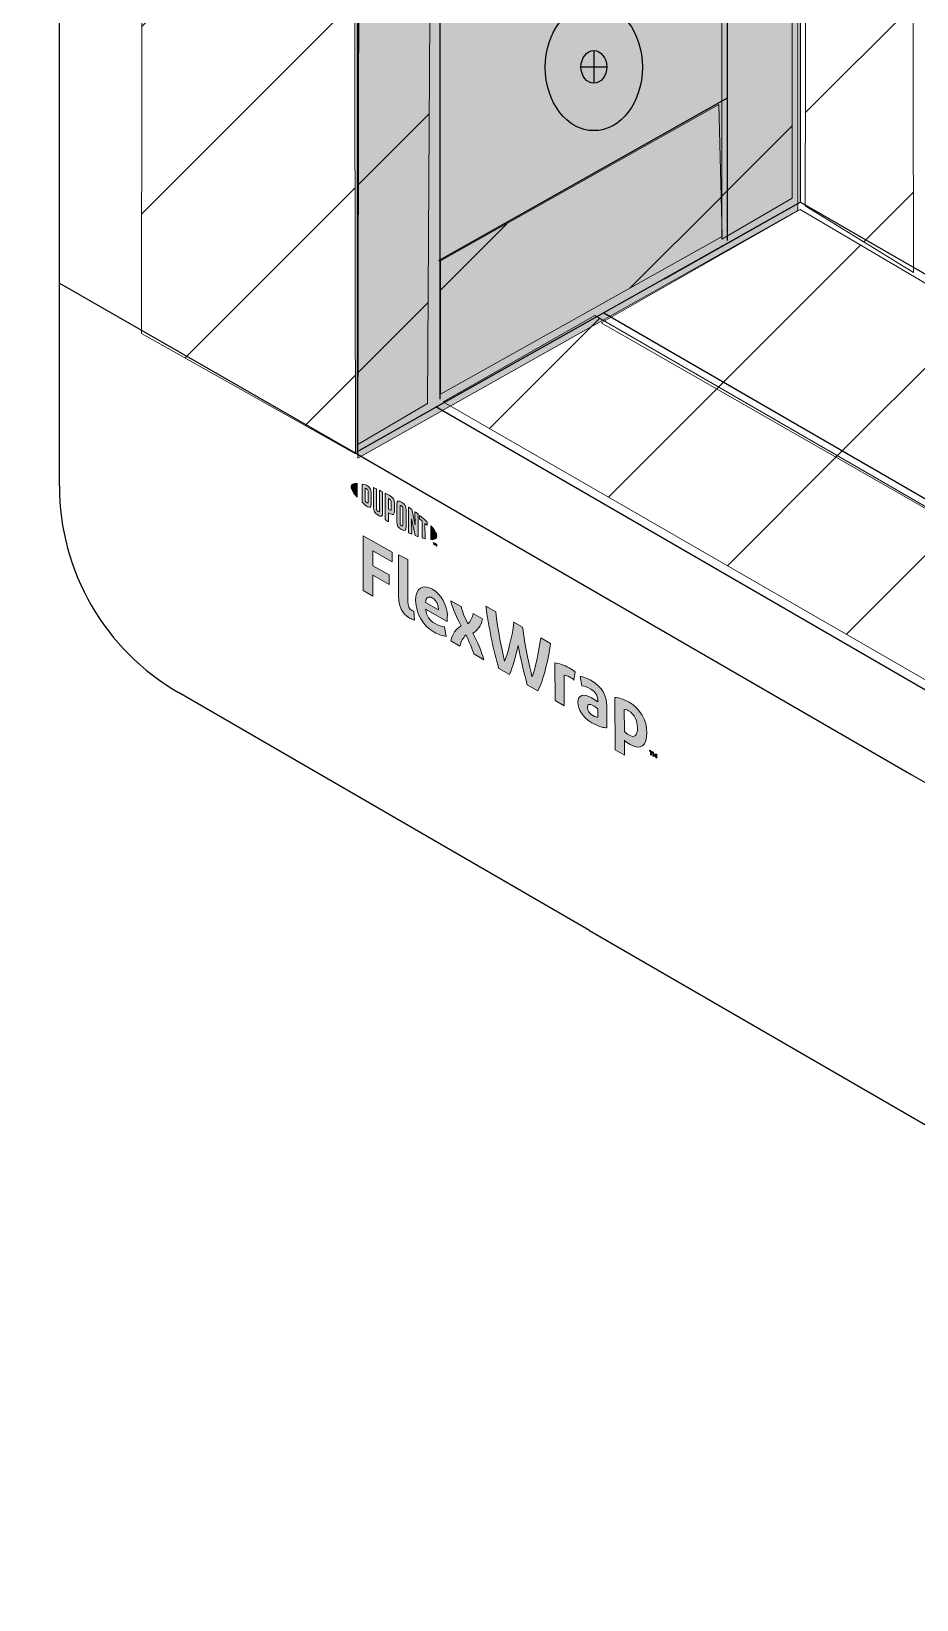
# Model space of a CAD drawing. Extents: x -1328 to 5679, y -4611 to 1603.
# Drawn here: x 2695 to 2761.8, y -2718.6 to -2600.3 of the extents above; entities that cross this region are included whole.
import ezdxf

# ---------------------------------------------------------------- set-up
doc = ezdxf.new("R2010")
doc.units = 0
doc.header["$MEASUREMENT"] = 0
for name, color, linetype, lineweight in [('G-ANNO-TTLB', 7, 'Continuous', 0), ('Layer 12', 7, 'Continuous', 0), ('TYVEK', 7, 'Continuous', 0)]:
    doc.layers.add(name, color=color, linetype=linetype, lineweight=lineweight)
pattern_1 = [(45, (0, 0), (-7.071067, 7.07107), [])]

# ---------------------------------------------------------------- blocks, each defined once
blk = doc.blocks.new('Block_184')
at = {"layer": 'TYVEK', "true_color": 0x003b71, "transparency": 33554687}
h = blk.add_hatch(color=156, dxfattribs=at)
h.dxf.hatch_style = 2
edge = h.paths.add_edge_path()
edge.add_spline(control_points=[(2720.08, -2642.49), (2720.08, -2642.49), (2720.07, -2638.35), (2720.07, -2638.35), (2720.07, -2638.35), (2722.25, -2639.6), (2722.25, -2639.6), (2722.25, -2639.6), (2722.26, -2640.32), (2722.26, -2640.32), (2722.26, -2640.32), (2720.8, -2639.49), (2720.8, -2639.49), (2720.8, -2639.49), (2720.81, -2640.61), (2720.81, -2640.61), (2720.81, -2640.61), (2722.03, -2641.31), (2722.03, -2641.31), (2722.03, -2641.31), (2722.03, -2642.04), (2722.03, -2642.04), (2722.03, -2642.04), (2720.81, -2641.33), (2720.81, -2641.33), (2720.81, -2641.33), (2720.81, -2642.91), (2720.81, -2642.91), (2720.81, -2642.91), (2720.08, -2642.49), (2720.08, -2642.49)], knot_values=[0, 0, 0, 0, 1, 1, 1, 2, 2, 2, 3, 3, 3, 4, 4, 4, 5, 5, 5, 6, 6, 6, 7, 7, 7, 8, 8, 8, 9, 9, 9, 10, 10, 10, 10], degree=3, periodic=0)
h = blk.add_hatch(color=156, dxfattribs=at)
h.dxf.hatch_style = 2
edge = h.paths.add_edge_path()
edge.add_spline(control_points=[(2723.45, -2643.33), (2723.45, -2643.65), (2723.53, -2643.86), (2723.73, -2643.98), (2723.78, -2644.01), (2723.83, -2644.03), (2723.88, -2644.05), (2723.88, -2644.05), (2723.93, -2644.72), (2723.93, -2644.72), (2723.83, -2644.69), (2723.68, -2644.62), (2723.57, -2644.56), (2722.98, -2644.23), (2722.75, -2643.65), (2722.74, -2642.94), (2722.74, -2642.94), (2722.74, -2639.78), (2722.74, -2639.78), (2722.74, -2639.78), (2723.44, -2640.14), (2723.44, -2640.14), (2723.44, -2640.14), (2723.45, -2643.33), (2723.45, -2643.33)], knot_values=[0, 0, 0, 0, 1, 1, 1, 2, 2, 2, 3, 3, 3, 4, 4, 4, 5, 5, 5, 6, 6, 6, 7, 7, 7, 8, 8, 8, 8], degree=3, periodic=0)
h = blk.add_hatch(color=156, dxfattribs=at)
h.dxf.hatch_style = 2
edge = h.paths.add_edge_path()
edge.add_spline(control_points=[(2724.76, -2643.38), (2724.76, -2643.38), (2725.74, -2643.94), (2725.74, -2643.94), (2725.74, -2643.94), (2725.74, -2643.87), (2725.74, -2643.87), (2725.74, -2643.54), (2725.58, -2643.21), (2725.3, -2643.05), (2725, -2642.87), (2724.81, -2643.01), (2724.76, -2643.38)], knot_values=[0, 0, 0, 0, 1, 1, 1, 2, 2, 2, 3, 3, 3, 4, 4, 4, 4], degree=3, periodic=0)
edge = h.paths.add_edge_path()
edge.add_spline(control_points=[(2726.32, -2645.94), (2726.1, -2645.93), (2725.76, -2645.82), (2725.42, -2645.63), (2724.6, -2645.15), (2724.03, -2644.23), (2724.03, -2643.24), (2724.03, -2642.3), (2724.55, -2641.96), (2725.3, -2642.39), (2725.97, -2642.78), (2726.41, -2643.58), (2726.42, -2644.38), (2726.42, -2644.55), (2726.41, -2644.7), (2726.4, -2644.81), (2726.4, -2644.81), (2724.78, -2643.88), (2724.78, -2643.88), (2724.84, -2644.4), (2725.08, -2644.75), (2725.5, -2644.98), (2725.75, -2645.13), (2725.99, -2645.2), (2726.21, -2645.22), (2726.21, -2645.22), (2726.32, -2645.94), (2726.32, -2645.94)], knot_values=[0, 0, 0, 0, 1, 1, 1, 2, 2, 2, 3, 3, 3, 4, 4, 4, 5, 5, 5, 6, 6, 6, 7, 7, 7, 8, 8, 8, 9, 9, 9, 9], degree=3, periodic=0)
h = blk.add_hatch(color=156, dxfattribs=at)
h.dxf.hatch_style = 2
edge = h.paths.add_edge_path()
edge.add_spline(control_points=[(2727.46, -2645.14), (2727.12, -2644.51), (2726.84, -2643.94), (2726.68, -2643.26), (2726.68, -2643.26), (2727.45, -2643.7), (2727.45, -2643.7), (2727.52, -2644), (2727.74, -2644.54), (2727.97, -2645), (2728.16, -2644.79), (2728.32, -2644.53), (2728.36, -2644.22), (2728.36, -2644.22), (2729.08, -2644.63), (2729.08, -2644.63), (2728.94, -2645.17), (2728.72, -2645.47), (2728.33, -2645.71), (2728.71, -2646.4), (2728.96, -2646.96), (2729.17, -2647.71), (2729.17, -2647.71), (2728.41, -2647.27), (2728.41, -2647.27), (2728.3, -2646.87), (2728.04, -2646.28), (2727.82, -2645.83), (2727.63, -2646.05), (2727.44, -2646.3), (2727.37, -2646.68), (2727.37, -2646.68), (2726.69, -2646.28), (2726.69, -2646.28), (2726.81, -2645.74), (2727.05, -2645.4), (2727.46, -2645.14)], knot_values=[0, 0, 0, 0, 1, 1, 1, 2, 2, 2, 3, 3, 3, 4, 4, 4, 5, 5, 5, 6, 6, 6, 7, 7, 7, 8, 8, 8, 9, 9, 9, 10, 10, 10, 11, 11, 11, 12, 12, 12, 12], degree=3, periodic=0)
h = blk.add_hatch(color=156, dxfattribs=at)
h.dxf.hatch_style = 2
edge = h.paths.add_edge_path()
edge.add_spline(control_points=[(2733.46, -2646.04), (2733.46, -2646.04), (2734.21, -2646.47), (2734.21, -2646.47), (2734.02, -2647.73), (2733.69, -2649.17), (2733.25, -2650.05), (2733.25, -2650.05), (2732.45, -2649.59), (2732.45, -2649.59), (2732.19, -2648.7), (2731.97, -2647.71), (2731.77, -2646.63), (2731.58, -2647.48), (2731.36, -2648.23), (2731.11, -2648.82), (2731.11, -2648.82), (2730.3, -2648.36), (2730.3, -2648.36), (2729.89, -2646.99), (2729.52, -2645.15), (2729.33, -2643.66), (2729.33, -2643.66), (2730.07, -2644.09), (2730.07, -2644.09), (2730.23, -2645.43), (2730.53, -2647), (2730.74, -2647.81), (2730.96, -2647.24), (2731.3, -2646.08), (2731.44, -2644.88), (2731.44, -2644.88), (2732.1, -2645.25), (2732.1, -2645.25), (2732.26, -2646.63), (2732.59, -2648.18), (2732.82, -2649), (2733.02, -2648.43), (2733.31, -2647.2), (2733.46, -2646.04)], knot_values=[0, 0, 0, 0, 1, 1, 1, 2, 2, 2, 3, 3, 3, 4, 4, 4, 5, 5, 5, 6, 6, 6, 7, 7, 7, 8, 8, 8, 9, 9, 9, 10, 10, 10, 11, 11, 11, 12, 12, 12, 13, 13, 13, 13], degree=3, periodic=0)
h = blk.add_hatch(color=156, dxfattribs=at)
h.dxf.hatch_style = 2
edge = h.paths.add_edge_path()
edge.add_spline(control_points=[(2735.61, -2648.31), (2735.79, -2648.42), (2735.96, -2648.54), (2736.07, -2648.63), (2736.07, -2648.63), (2735.97, -2649.24), (2735.97, -2649.24), (2735.88, -2649.15), (2735.77, -2649.08), (2735.66, -2649.02), (2735.47, -2648.91), (2735.35, -2648.88), (2735.24, -2648.87), (2735.24, -2648.87), (2735.24, -2651.19), (2735.24, -2651.19), (2735.24, -2651.19), (2734.54, -2650.79), (2734.54, -2650.79), (2734.54, -2650.79), (2734.53, -2647.95), (2734.53, -2647.95), (2734.81, -2647.95), (2735.24, -2648.1), (2735.61, -2648.31)], knot_values=[0, 0, 0, 0, 1, 1, 1, 2, 2, 2, 3, 3, 3, 4, 4, 4, 5, 5, 5, 6, 6, 6, 7, 7, 7, 8, 8, 8, 8], degree=3, periodic=0)
h = blk.add_hatch(color=156, dxfattribs=at)
h.dxf.hatch_style = 2
edge = h.paths.add_edge_path()
edge.add_spline(control_points=[(2737.76, -2652.04), (2737.76, -2652.04), (2737.76, -2651.41), (2737.76, -2651.41), (2737.64, -2651.31), (2737.52, -2651.22), (2737.4, -2651.15), (2737.16, -2651.02), (2736.98, -2651.02), (2736.98, -2651.3), (2736.98, -2651.54), (2737.13, -2651.76), (2737.4, -2651.92), (2737.56, -2652.01), (2737.68, -2652.05), (2737.76, -2652.04)], knot_values=[0, 0, 0, 0, 1, 1, 1, 2, 2, 2, 3, 3, 3, 4, 4, 4, 5, 5, 5, 5], degree=3, periodic=0)
edge = h.paths.add_edge_path()
edge.add_spline(control_points=[(2737.33, -2652.46), (2736.63, -2652.06), (2736.27, -2651.46), (2736.27, -2650.93), (2736.27, -2650.34), (2736.69, -2650.24), (2737.3, -2650.58), (2737.45, -2650.67), (2737.63, -2650.8), (2737.76, -2650.89), (2737.76, -2650.89), (2737.76, -2650.75), (2737.76, -2650.75), (2737.76, -2650.39), (2737.58, -2650.12), (2737.23, -2649.92), (2737.01, -2649.79), (2736.77, -2649.69), (2736.56, -2649.67), (2736.56, -2649.67), (2736.43, -2648.96), (2736.43, -2648.96), (2736.65, -2648.98), (2737, -2649.11), (2737.31, -2649.29), (2738.07, -2649.73), (2738.44, -2650.4), (2738.45, -2651.2), (2738.45, -2651.2), (2738.45, -2652.84), (2738.45, -2652.84), (2738.24, -2652.85), (2737.85, -2652.76), (2737.33, -2652.46)], knot_values=[0, 0, 0, 0, 1, 1, 1, 2, 2, 2, 3, 3, 3, 4, 4, 4, 5, 5, 5, 6, 6, 6, 7, 7, 7, 8, 8, 8, 9, 9, 9, 10, 10, 10, 11, 11, 11, 11], degree=3, periodic=0)
h = blk.add_hatch(color=156, dxfattribs=at)
h.dxf.hatch_style = 2
edge = h.paths.add_edge_path()
edge.add_spline(control_points=[(2740.1, -2653.38), (2740.55, -2653.64), (2740.76, -2653.44), (2740.76, -2652.83), (2740.75, -2652.3), (2740.56, -2651.83), (2740.09, -2651.56), (2739.96, -2651.49), (2739.87, -2651.46), (2739.76, -2651.45), (2739.76, -2651.45), (2739.77, -2653.1), (2739.77, -2653.1), (2739.86, -2653.21), (2739.95, -2653.29), (2740.1, -2653.38)], knot_values=[0, 0, 0, 0, 1, 1, 1, 2, 2, 2, 3, 3, 3, 4, 4, 4, 5, 5, 5, 5], degree=3, periodic=0)
edge = h.paths.add_edge_path()
edge.add_spline(control_points=[(2740.2, -2654.1), (2740.02, -2653.99), (2739.9, -2653.9), (2739.77, -2653.77), (2739.77, -2653.77), (2739.77, -2654.9), (2739.77, -2654.9), (2739.77, -2654.9), (2739.07, -2654.49), (2739.07, -2654.49), (2739.07, -2654.49), (2739.06, -2650.55), (2739.06, -2650.55), (2739.35, -2650.56), (2739.76, -2650.7), (2740.13, -2650.91), (2740.97, -2651.39), (2741.47, -2652.27), (2741.47, -2653.22), (2741.48, -2654.19), (2741, -2654.56), (2740.2, -2654.1)], knot_values=[0, 0, 0, 0, 1, 1, 1, 2, 2, 2, 3, 3, 3, 4, 4, 4, 5, 5, 5, 6, 6, 6, 7, 7, 7, 7], degree=3, periodic=0)
h = blk.add_hatch(color=156, dxfattribs=at)
h.dxf.hatch_style = 2
edge = h.paths.add_edge_path()
edge.add_spline(control_points=[(2741.98, -2654.7), (2742.01, -2654.79), (2742.03, -2654.86), (2742.06, -2654.93), (2742.09, -2654.89), (2742.11, -2654.85), (2742.14, -2654.79), (2742.14, -2654.79), (2742.21, -2654.84), (2742.21, -2654.84), (2742.21, -2654.84), (2742.21, -2655.14), (2742.21, -2655.14), (2742.21, -2655.14), (2742.15, -2655.11), (2742.15, -2655.11), (2742.15, -2655.11), (2742.15, -2654.96), (2742.15, -2654.96), (2742.15, -2654.96), (2742.15, -2654.92), (2742.15, -2654.92), (2742.13, -2654.95), (2742.11, -2654.99), (2742.09, -2655.01), (2742.09, -2655.01), (2742.04, -2654.98), (2742.04, -2654.98), (2742.02, -2654.93), (2741.99, -2654.87), (2741.97, -2654.81), (2741.97, -2654.81), (2741.97, -2654.86), (2741.97, -2654.86), (2741.97, -2654.86), (2741.97, -2655), (2741.97, -2655), (2741.97, -2655), (2741.91, -2654.97), (2741.91, -2654.97), (2741.91, -2654.97), (2741.91, -2654.66), (2741.91, -2654.66), (2741.91, -2654.66), (2741.98, -2654.7), (2741.98, -2654.7)], knot_values=[0, 0, 0, 0, 1, 1, 1, 2, 2, 2, 3, 3, 3, 4, 4, 4, 5, 5, 5, 6, 6, 6, 7, 7, 7, 8, 8, 8, 9, 9, 9, 10, 10, 10, 11, 11, 11, 12, 12, 12, 13, 13, 13, 14, 14, 14, 15, 15, 15, 15], degree=3, periodic=0)
edge = h.paths.add_edge_path()
edge.add_spline(control_points=[(2741.74, -2654.63), (2741.74, -2654.63), (2741.66, -2654.59), (2741.66, -2654.59), (2741.66, -2654.59), (2741.66, -2654.52), (2741.66, -2654.52), (2741.66, -2654.52), (2741.88, -2654.64), (2741.88, -2654.64), (2741.88, -2654.64), (2741.88, -2654.71), (2741.88, -2654.71), (2741.88, -2654.71), (2741.81, -2654.67), (2741.81, -2654.67), (2741.81, -2654.67), (2741.81, -2654.91), (2741.81, -2654.91), (2741.81, -2654.91), (2741.74, -2654.87), (2741.74, -2654.87), (2741.74, -2654.87), (2741.74, -2654.63), (2741.74, -2654.63)], knot_values=[0, 0, 0, 0, 1, 1, 1, 2, 2, 2, 3, 3, 3, 4, 4, 4, 5, 5, 5, 6, 6, 6, 7, 7, 7, 8, 8, 8, 8], degree=3, periodic=0)
at = {"layer": 'TYVEK'}
for points, knots in [([(2720.08, -2642.49), (2720.08, -2642.49), (2720.07, -2638.35), (2720.07, -2638.35), (2720.07, -2638.35), (2722.25, -2639.6), (2722.25, -2639.6), (2722.25, -2639.6), (2722.26, -2640.32), (2722.26, -2640.32), (2722.26, -2640.32), (2720.8, -2639.49), (2720.8, -2639.49), (2720.8, -2639.49), (2720.81, -2640.61), (2720.81, -2640.61), (2720.81, -2640.61), (2722.03, -2641.31), (2722.03, -2641.31), (2722.03, -2641.31), (2722.03, -2642.04), (2722.03, -2642.04), (2722.03, -2642.04), (2720.81, -2641.33), (2720.81, -2641.33), (2720.81, -2641.33), (2720.81, -2642.91), (2720.81, -2642.91), (2720.81, -2642.91), (2720.08, -2642.49), (2720.08, -2642.49)], [0, 0, 0, 0, 1, 1, 1, 2, 2, 2, 3, 3, 3, 4, 4, 4, 5, 5, 5, 6, 6, 6, 7, 7, 7, 8, 8, 8, 9, 9, 9, 10, 10, 10, 10]), ([(2723.45, -2643.33), (2723.45, -2643.65), (2723.53, -2643.86), (2723.73, -2643.98), (2723.78, -2644.01), (2723.83, -2644.03), (2723.88, -2644.05), (2723.88, -2644.05), (2723.93, -2644.72), (2723.93, -2644.72), (2723.83, -2644.69), (2723.68, -2644.62), (2723.57, -2644.56), (2722.98, -2644.23), (2722.75, -2643.65), (2722.74, -2642.94), (2722.74, -2642.94), (2722.74, -2639.78), (2722.74, -2639.78), (2722.74, -2639.78), (2723.44, -2640.14), (2723.44, -2640.14), (2723.44, -2640.14), (2723.45, -2643.33), (2723.45, -2643.33)], [0, 0, 0, 0, 1, 1, 1, 2, 2, 2, 3, 3, 3, 4, 4, 4, 5, 5, 5, 6, 6, 6, 7, 7, 7, 8, 8, 8, 8]), ([(2726.32, -2645.94), (2726.1, -2645.93), (2725.76, -2645.82), (2725.42, -2645.63), (2724.6, -2645.15), (2724.03, -2644.23), (2724.03, -2643.24), (2724.03, -2642.3), (2724.55, -2641.96), (2725.3, -2642.39), (2725.97, -2642.78), (2726.41, -2643.58), (2726.42, -2644.38), (2726.42, -2644.55), (2726.41, -2644.7), (2726.4, -2644.81), (2726.4, -2644.81), (2724.78, -2643.88), (2724.78, -2643.88), (2724.84, -2644.4), (2725.08, -2644.75), (2725.5, -2644.98), (2725.75, -2645.13), (2725.99, -2645.2), (2726.21, -2645.22), (2726.21, -2645.22), (2726.32, -2645.94), (2726.32, -2645.94)], [0, 0, 0, 0, 1, 1, 1, 2, 2, 2, 3, 3, 3, 4, 4, 4, 5, 5, 5, 6, 6, 6, 7, 7, 7, 8, 8, 8, 9, 9, 9, 9]), ([(2724.76, -2643.38), (2724.76, -2643.38), (2725.74, -2643.94), (2725.74, -2643.94), (2725.74, -2643.94), (2725.74, -2643.87), (2725.74, -2643.87), (2725.74, -2643.54), (2725.58, -2643.21), (2725.3, -2643.05), (2725, -2642.87), (2724.81, -2643.01), (2724.76, -2643.38)], [0, 0, 0, 0, 1, 1, 1, 2, 2, 2, 3, 3, 3, 4, 4, 4, 4]), ([(2727.46, -2645.14), (2727.12, -2644.51), (2726.84, -2643.94), (2726.68, -2643.26), (2726.68, -2643.26), (2727.45, -2643.7), (2727.45, -2643.7), (2727.52, -2644), (2727.74, -2644.54), (2727.97, -2645), (2728.16, -2644.79), (2728.32, -2644.53), (2728.36, -2644.22), (2728.36, -2644.22), (2729.08, -2644.63), (2729.08, -2644.63), (2728.94, -2645.17), (2728.72, -2645.47), (2728.33, -2645.71), (2728.71, -2646.4), (2728.96, -2646.96), (2729.17, -2647.71), (2729.17, -2647.71), (2728.41, -2647.27), (2728.41, -2647.27), (2728.3, -2646.87), (2728.04, -2646.28), (2727.82, -2645.83), (2727.63, -2646.05), (2727.44, -2646.3), (2727.37, -2646.68), (2727.37, -2646.68), (2726.69, -2646.28), (2726.69, -2646.28), (2726.81, -2645.74), (2727.05, -2645.4), (2727.46, -2645.14)], [0, 0, 0, 0, 1, 1, 1, 2, 2, 2, 3, 3, 3, 4, 4, 4, 5, 5, 5, 6, 6, 6, 7, 7, 7, 8, 8, 8, 9, 9, 9, 10, 10, 10, 11, 11, 11, 12, 12, 12, 12]), ([(2733.46, -2646.04), (2733.46, -2646.04), (2734.21, -2646.47), (2734.21, -2646.47), (2734.02, -2647.73), (2733.69, -2649.17), (2733.25, -2650.05), (2733.25, -2650.05), (2732.45, -2649.59), (2732.45, -2649.59), (2732.19, -2648.7), (2731.97, -2647.71), (2731.77, -2646.63), (2731.58, -2647.48), (2731.36, -2648.23), (2731.11, -2648.82), (2731.11, -2648.82), (2730.3, -2648.36), (2730.3, -2648.36), (2729.89, -2646.99), (2729.52, -2645.15), (2729.33, -2643.66), (2729.33, -2643.66), (2730.07, -2644.09), (2730.07, -2644.09), (2730.23, -2645.43), (2730.53, -2647), (2730.74, -2647.81), (2730.96, -2647.24), (2731.3, -2646.08), (2731.44, -2644.88), (2731.44, -2644.88), (2732.1, -2645.25), (2732.1, -2645.25), (2732.26, -2646.63), (2732.59, -2648.18), (2732.82, -2649), (2733.02, -2648.43), (2733.31, -2647.2), (2733.46, -2646.04)], [0, 0, 0, 0, 1, 1, 1, 2, 2, 2, 3, 3, 3, 4, 4, 4, 5, 5, 5, 6, 6, 6, 7, 7, 7, 8, 8, 8, 9, 9, 9, 10, 10, 10, 11, 11, 11, 12, 12, 12, 13, 13, 13, 13]), ([(2735.61, -2648.31), (2735.79, -2648.42), (2735.96, -2648.54), (2736.07, -2648.63), (2736.07, -2648.63), (2735.97, -2649.24), (2735.97, -2649.24), (2735.88, -2649.15), (2735.77, -2649.08), (2735.66, -2649.02), (2735.47, -2648.91), (2735.35, -2648.88), (2735.24, -2648.87), (2735.24, -2648.87), (2735.24, -2651.19), (2735.24, -2651.19), (2735.24, -2651.19), (2734.54, -2650.79), (2734.54, -2650.79), (2734.54, -2650.79), (2734.53, -2647.95), (2734.53, -2647.95), (2734.81, -2647.95), (2735.24, -2648.1), (2735.61, -2648.31)], [0, 0, 0, 0, 1, 1, 1, 2, 2, 2, 3, 3, 3, 4, 4, 4, 5, 5, 5, 6, 6, 6, 7, 7, 7, 8, 8, 8, 8]), ([(2737.33, -2652.46), (2736.63, -2652.06), (2736.27, -2651.46), (2736.27, -2650.93), (2736.27, -2650.34), (2736.69, -2650.24), (2737.3, -2650.58), (2737.45, -2650.67), (2737.63, -2650.8), (2737.76, -2650.89), (2737.76, -2650.89), (2737.76, -2650.75), (2737.76, -2650.75), (2737.76, -2650.39), (2737.58, -2650.12), (2737.23, -2649.92), (2737.01, -2649.79), (2736.77, -2649.69), (2736.56, -2649.67), (2736.56, -2649.67), (2736.43, -2648.96), (2736.43, -2648.96), (2736.65, -2648.98), (2737, -2649.11), (2737.31, -2649.29), (2738.07, -2649.73), (2738.44, -2650.4), (2738.45, -2651.2), (2738.45, -2651.2), (2738.45, -2652.84), (2738.45, -2652.84), (2738.24, -2652.85), (2737.85, -2652.76), (2737.33, -2652.46)], [0, 0, 0, 0, 1, 1, 1, 2, 2, 2, 3, 3, 3, 4, 4, 4, 5, 5, 5, 6, 6, 6, 7, 7, 7, 8, 8, 8, 9, 9, 9, 10, 10, 10, 11, 11, 11, 11]), ([(2740.2, -2654.1), (2740.02, -2653.99), (2739.9, -2653.9), (2739.77, -2653.77), (2739.77, -2653.77), (2739.77, -2654.9), (2739.77, -2654.9), (2739.77, -2654.9), (2739.07, -2654.49), (2739.07, -2654.49), (2739.07, -2654.49), (2739.06, -2650.55), (2739.06, -2650.55), (2739.35, -2650.56), (2739.76, -2650.7), (2740.13, -2650.91), (2740.97, -2651.39), (2741.47, -2652.27), (2741.47, -2653.22), (2741.48, -2654.19), (2741, -2654.56), (2740.2, -2654.1)], [0, 0, 0, 0, 1, 1, 1, 2, 2, 2, 3, 3, 3, 4, 4, 4, 5, 5, 5, 6, 6, 6, 7, 7, 7, 7]), ([(2737.76, -2652.04), (2737.76, -2652.04), (2737.76, -2651.41), (2737.76, -2651.41), (2737.64, -2651.31), (2737.52, -2651.22), (2737.4, -2651.15), (2737.16, -2651.02), (2736.98, -2651.02), (2736.98, -2651.3), (2736.98, -2651.54), (2737.13, -2651.76), (2737.4, -2651.92), (2737.56, -2652.01), (2737.68, -2652.05), (2737.76, -2652.04)], [0, 0, 0, 0, 1, 1, 1, 2, 2, 2, 3, 3, 3, 4, 4, 4, 5, 5, 5, 5]), ([(2740.1, -2653.38), (2740.55, -2653.64), (2740.76, -2653.44), (2740.76, -2652.83), (2740.75, -2652.3), (2740.56, -2651.83), (2740.09, -2651.56), (2739.96, -2651.49), (2739.87, -2651.46), (2739.76, -2651.45), (2739.76, -2651.45), (2739.77, -2653.1), (2739.77, -2653.1), (2739.86, -2653.21), (2739.95, -2653.29), (2740.1, -2653.38)], [0, 0, 0, 0, 1, 1, 1, 2, 2, 2, 3, 3, 3, 4, 4, 4, 5, 5, 5, 5]), ([(2741.74, -2654.63), (2741.74, -2654.63), (2741.66, -2654.59), (2741.66, -2654.59), (2741.66, -2654.59), (2741.66, -2654.52), (2741.66, -2654.52), (2741.66, -2654.52), (2741.88, -2654.64), (2741.88, -2654.64), (2741.88, -2654.64), (2741.88, -2654.71), (2741.88, -2654.71), (2741.88, -2654.71), (2741.81, -2654.67), (2741.81, -2654.67), (2741.81, -2654.67), (2741.81, -2654.91), (2741.81, -2654.91), (2741.81, -2654.91), (2741.74, -2654.87), (2741.74, -2654.87), (2741.74, -2654.87), (2741.74, -2654.63), (2741.74, -2654.63)], [0, 0, 0, 0, 1, 1, 1, 2, 2, 2, 3, 3, 3, 4, 4, 4, 5, 5, 5, 6, 6, 6, 7, 7, 7, 8, 8, 8, 8]), ([(2741.98, -2654.7), (2742.01, -2654.79), (2742.03, -2654.86), (2742.06, -2654.93), (2742.09, -2654.89), (2742.11, -2654.85), (2742.14, -2654.79), (2742.14, -2654.79), (2742.21, -2654.84), (2742.21, -2654.84), (2742.21, -2654.84), (2742.21, -2655.14), (2742.21, -2655.14), (2742.21, -2655.14), (2742.15, -2655.11), (2742.15, -2655.11), (2742.15, -2655.11), (2742.15, -2654.96), (2742.15, -2654.96), (2742.15, -2654.96), (2742.15, -2654.92), (2742.15, -2654.92), (2742.13, -2654.95), (2742.11, -2654.99), (2742.09, -2655.01), (2742.09, -2655.01), (2742.04, -2654.98), (2742.04, -2654.98), (2742.02, -2654.93), (2741.99, -2654.87), (2741.97, -2654.81), (2741.97, -2654.81), (2741.97, -2654.86), (2741.97, -2654.86), (2741.97, -2654.86), (2741.97, -2655), (2741.97, -2655), (2741.97, -2655), (2741.91, -2654.97), (2741.91, -2654.97), (2741.91, -2654.97), (2741.91, -2654.66), (2741.91, -2654.66), (2741.91, -2654.66), (2741.98, -2654.7), (2741.98, -2654.7)], [0, 0, 0, 0, 1, 1, 1, 2, 2, 2, 3, 3, 3, 4, 4, 4, 5, 5, 5, 6, 6, 6, 7, 7, 7, 8, 8, 8, 9, 9, 9, 10, 10, 10, 11, 11, 11, 12, 12, 12, 13, 13, 13, 14, 14, 14, 15, 15, 15, 15])]:
    blk.add_open_spline(points, degree=3, knots=knots, dxfattribs=at)
blk = doc.blocks.new('Block_185')
at = {"layer": 'TYVEK', "true_color": 0x003b71, "transparency": 33554687}
h = blk.add_hatch(color=156, dxfattribs=at)
h.dxf.hatch_style = 2
edge = h.paths.add_edge_path()
edge.add_spline(control_points=[(2719.17, -2634.67), (2719.17, -2634.86), (2719.33, -2635.13), (2719.61, -2635.44), (2719.61, -2635.44), (2719.61, -2634.4), (2719.61, -2634.4), (2719.33, -2634.39), (2719.17, -2634.48), (2719.17, -2634.67)], knot_values=[0, 0, 0, 0, 1, 1, 1, 2, 2, 2, 3, 3, 3, 3], degree=3, periodic=0)
h = blk.add_hatch(color=156, dxfattribs=at)
h.dxf.hatch_style = 2
edge = h.paths.add_edge_path()
edge.add_spline(control_points=[(2720.45, -2635.83), (2720.45, -2635.91), (2720.41, -2635.91), (2720.36, -2635.88), (2720.32, -2635.86), (2720.26, -2635.81), (2720.21, -2635.77), (2720.21, -2635.77), (2720.21, -2634.77), (2720.21, -2634.77), (2720.26, -2634.79), (2720.32, -2634.8), (2720.35, -2634.83), (2720.4, -2634.85), (2720.45, -2634.9), (2720.45, -2634.98), (2720.45, -2634.98), (2720.45, -2635.83), (2720.45, -2635.83)], knot_values=[0, 0, 0, 0, 1, 1, 1, 2, 2, 2, 3, 3, 3, 4, 4, 4, 5, 5, 5, 6, 6, 6, 6], degree=3, periodic=0)
edge = h.paths.add_edge_path()
edge.add_spline(control_points=[(2720.39, -2634.58), (2720.31, -2634.54), (2720.2, -2634.5), (2719.99, -2634.46), (2719.99, -2634.46), (2720, -2635.83), (2720, -2635.83), (2720.17, -2636), (2720.31, -2636.12), (2720.39, -2636.16), (2720.57, -2636.26), (2720.67, -2636.19), (2720.67, -2635.99), (2720.67, -2635.99), (2720.67, -2635.08), (2720.67, -2635.08), (2720.67, -2634.87), (2720.57, -2634.69), (2720.39, -2634.58)], knot_values=[0, 0, 0, 0, 1, 1, 1, 2, 2, 2, 3, 3, 3, 4, 4, 4, 5, 5, 5, 6, 6, 6, 6], degree=3, periodic=0)
h = blk.add_hatch(color=156, dxfattribs=at)
h.dxf.hatch_style = 2
edge = h.paths.add_edge_path()
edge.add_spline(control_points=[(2721.3, -2636.48), (2721.3, -2636.56), (2721.28, -2636.59), (2721.19, -2636.53), (2721.1, -2636.47), (2721.08, -2636.42), (2721.08, -2636.32), (2721.08, -2636.32), (2721.08, -2634.82), (2721.08, -2634.82), (2721.02, -2634.8), (2720.9, -2634.75), (2720.84, -2634.72), (2720.84, -2634.72), (2720.85, -2636.24), (2720.85, -2636.24), (2720.85, -2636.48), (2720.95, -2636.64), (2721.19, -2636.81), (2721.41, -2636.96), (2721.55, -2636.91), (2721.54, -2636.64), (2721.54, -2636.64), (2721.54, -2635.04), (2721.54, -2635.04), (2721.49, -2635.02), (2721.34, -2634.94), (2721.29, -2634.92), (2721.29, -2634.92), (2721.3, -2636.48), (2721.3, -2636.48)], knot_values=[0, 0, 0, 0, 1, 1, 1, 2, 2, 2, 3, 3, 3, 4, 4, 4, 5, 5, 5, 6, 6, 6, 7, 7, 7, 8, 8, 8, 9, 9, 9, 10, 10, 10, 10], degree=3, periodic=0)
h = blk.add_hatch(color=156, dxfattribs=at)
h.dxf.hatch_style = 2
edge = h.paths.add_edge_path()
edge.add_spline(control_points=[(2722.19, -2636.33), (2722.19, -2636.42), (2722.17, -2636.45), (2722.07, -2636.39), (2722.07, -2636.39), (2721.98, -2636.34), (2721.98, -2636.34), (2721.98, -2636.34), (2721.98, -2635.55), (2721.98, -2635.55), (2722.02, -2635.57), (2722.04, -2635.58), (2722.06, -2635.59), (2722.17, -2635.65), (2722.19, -2635.71), (2722.19, -2635.8), (2722.19, -2635.8), (2722.19, -2636.33), (2722.19, -2636.33)], knot_values=[0, 0, 0, 0, 1, 1, 1, 2, 2, 2, 3, 3, 3, 4, 4, 4, 5, 5, 5, 6, 6, 6, 6], degree=3, periodic=0)
edge = h.paths.add_edge_path()
edge.add_spline(control_points=[(2722.07, -2635.32), (2722.03, -2635.29), (2721.88, -2635.21), (2721.73, -2635.14), (2721.73, -2635.14), (2721.74, -2637.15), (2721.74, -2637.15), (2721.79, -2637.19), (2721.91, -2637.27), (2721.98, -2637.31), (2721.98, -2637.31), (2721.98, -2636.62), (2721.98, -2636.62), (2721.98, -2636.62), (2722.08, -2636.68), (2722.08, -2636.68), (2722.34, -2636.83), (2722.44, -2636.75), (2722.44, -2636.5), (2722.44, -2636.5), (2722.44, -2635.9), (2722.44, -2635.9), (2722.44, -2635.65), (2722.32, -2635.46), (2722.07, -2635.32)], knot_values=[0, 0, 0, 0, 1, 1, 1, 2, 2, 2, 3, 3, 3, 4, 4, 4, 5, 5, 5, 6, 6, 6, 7, 7, 7, 8, 8, 8, 8], degree=3, periodic=0)
h = blk.add_hatch(color=156, dxfattribs=at)
h.dxf.hatch_style = 2
edge = h.paths.add_edge_path()
edge.add_spline(control_points=[(2723.07, -2637.54), (2723.07, -2637.62), (2723.05, -2637.65), (2722.96, -2637.6), (2722.87, -2637.55), (2722.85, -2637.5), (2722.85, -2637.41), (2722.85, -2637.41), (2722.85, -2636.16), (2722.85, -2636.16), (2722.85, -2636.07), (2722.87, -2636.04), (2722.96, -2636.1), (2723.05, -2636.15), (2723.07, -2636.2), (2723.07, -2636.28), (2723.07, -2636.28), (2723.07, -2637.54), (2723.07, -2637.54)], knot_values=[0, 0, 0, 0, 1, 1, 1, 2, 2, 2, 3, 3, 3, 4, 4, 4, 5, 5, 5, 6, 6, 6, 6], degree=3, periodic=0)
edge = h.paths.add_edge_path()
edge.add_spline(control_points=[(2722.96, -2635.81), (2722.73, -2635.67), (2722.6, -2635.71), (2722.6, -2635.97), (2722.6, -2635.97), (2722.6, -2637.29), (2722.6, -2637.29), (2722.6, -2637.57), (2722.72, -2637.76), (2722.96, -2637.89), (2723.2, -2638.01), (2723.32, -2637.98), (2723.32, -2637.68), (2723.32, -2637.68), (2723.32, -2636.42), (2723.32, -2636.42), (2723.32, -2636.13), (2723.21, -2635.97), (2722.96, -2635.81)], knot_values=[0, 0, 0, 0, 1, 1, 1, 2, 2, 2, 3, 3, 3, 4, 4, 4, 5, 5, 5, 6, 6, 6, 6], degree=3, periodic=0)
h = blk.add_hatch(color=156, dxfattribs=at)
h.dxf.hatch_style = 2
edge = h.paths.add_edge_path()
edge.add_spline(control_points=[(2724, -2637.54), (2724, -2637.54), (2723.73, -2636.35), (2723.73, -2636.35), (2723.65, -2636.3), (2723.56, -2636.24), (2723.49, -2636.19), (2723.49, -2636.19), (2723.5, -2638.13), (2723.5, -2638.13), (2723.55, -2638.15), (2723.67, -2638.2), (2723.74, -2638.23), (2723.74, -2638.23), (2723.71, -2637.08), (2723.71, -2637.08), (2723.71, -2637.08), (2724, -2638.34), (2724, -2638.34), (2724.07, -2638.36), (2724.16, -2638.4), (2724.21, -2638.42), (2724.21, -2638.42), (2724.21, -2636.72), (2724.21, -2636.72), (2724.15, -2636.67), (2724.04, -2636.58), (2723.98, -2636.54), (2723.98, -2636.54), (2724, -2637.54), (2724, -2637.54)], knot_values=[0, 0, 0, 0, 1, 1, 1, 2, 2, 2, 3, 3, 3, 4, 4, 4, 5, 5, 5, 6, 6, 6, 7, 7, 7, 8, 8, 8, 9, 9, 9, 10, 10, 10, 10], degree=3, periodic=0)
h = blk.add_hatch(color=156, dxfattribs=at)
h.dxf.hatch_style = 2
edge = h.paths.add_edge_path()
edge.add_spline(control_points=[(2724.33, -2637.08), (2724.39, -2637.13), (2724.45, -2637.18), (2724.51, -2637.23), (2724.51, -2637.23), (2724.52, -2638.52), (2724.52, -2638.52), (2724.57, -2638.53), (2724.67, -2638.56), (2724.74, -2638.58), (2724.74, -2638.58), (2724.73, -2637.42), (2724.73, -2637.42), (2724.8, -2637.47), (2724.86, -2637.53), (2724.91, -2637.58), (2724.91, -2637.58), (2724.91, -2637.33), (2724.91, -2637.33), (2724.74, -2637.16), (2724.55, -2636.99), (2724.33, -2636.82), (2724.33, -2636.82), (2724.33, -2637.08), (2724.33, -2637.08)], knot_values=[0, 0, 0, 0, 1, 1, 1, 2, 2, 2, 3, 3, 3, 4, 4, 4, 5, 5, 5, 6, 6, 6, 7, 7, 7, 8, 8, 8, 8], degree=3, periodic=0)
h = blk.add_hatch(color=156, dxfattribs=at)
h.dxf.hatch_style = 2
edge = h.paths.add_edge_path()
edge.add_spline(control_points=[(2725.62, -2638.37), (2725.62, -2638.56), (2725.46, -2638.65), (2725.18, -2638.64), (2725.18, -2638.64), (2725.18, -2637.6), (2725.18, -2637.6), (2725.46, -2637.91), (2725.62, -2638.18), (2725.62, -2638.37)], knot_values=[0, 0, 0, 0, 1, 1, 1, 2, 2, 2, 3, 3, 3, 3], degree=3, periodic=0)
h = blk.add_hatch(color=156, dxfattribs=at)
h.dxf.hatch_style = 2
edge = h.paths.add_edge_path()
edge.add_spline(control_points=[(2725.49, -2638.92), (2725.49, -2638.92), (2725.52, -2638.94), (2725.52, -2638.94), (2725.52, -2638.94), (2725.55, -2639.03), (2725.55, -2639.03), (2725.55, -2639.03), (2725.59, -2638.98), (2725.59, -2638.98), (2725.59, -2638.98), (2725.62, -2639), (2725.62, -2639), (2725.62, -2639), (2725.62, -2639.15), (2725.62, -2639.15), (2725.62, -2639.15), (2725.6, -2639.13), (2725.6, -2639.13), (2725.6, -2639.13), (2725.6, -2639.03), (2725.6, -2639.03), (2725.6, -2639.03), (2725.56, -2639.08), (2725.56, -2639.08), (2725.56, -2639.08), (2725.55, -2639.07), (2725.55, -2639.07), (2725.55, -2639.07), (2725.51, -2638.98), (2725.51, -2638.98), (2725.51, -2638.98), (2725.51, -2639.09), (2725.51, -2639.09), (2725.51, -2639.09), (2725.49, -2639.07), (2725.49, -2639.07), (2725.49, -2639.07), (2725.49, -2638.92), (2725.49, -2638.92)], knot_values=[0, 0, 0, 0, 1, 1, 1, 2, 2, 2, 3, 3, 3, 4, 4, 4, 5, 5, 5, 6, 6, 6, 7, 7, 7, 8, 8, 8, 9, 9, 9, 10, 10, 10, 11, 11, 11, 12, 12, 12, 13, 13, 13, 13], degree=3, periodic=0)
edge = h.paths.add_edge_path()
edge.add_spline(control_points=[(2725.4, -2638.9), (2725.4, -2638.9), (2725.36, -2638.87), (2725.36, -2638.87), (2725.36, -2638.87), (2725.36, -2638.85), (2725.36, -2638.85), (2725.36, -2638.85), (2725.46, -2638.91), (2725.46, -2638.91), (2725.46, -2638.91), (2725.46, -2638.93), (2725.46, -2638.93), (2725.46, -2638.93), (2725.42, -2638.91), (2725.42, -2638.91), (2725.42, -2638.91), (2725.42, -2639.03), (2725.42, -2639.03), (2725.42, -2639.03), (2725.4, -2639.02), (2725.4, -2639.02), (2725.4, -2639.02), (2725.4, -2638.9), (2725.4, -2638.9)], knot_values=[0, 0, 0, 0, 1, 1, 1, 2, 2, 2, 3, 3, 3, 4, 4, 4, 5, 5, 5, 6, 6, 6, 7, 7, 7, 8, 8, 8, 8], degree=3, periodic=0)
at = {"layer": 'TYVEK'}
for points, knots in [([(2719.17, -2634.67), (2719.17, -2634.86), (2719.33, -2635.13), (2719.61, -2635.44), (2719.61, -2635.44), (2719.61, -2634.4), (2719.61, -2634.4), (2719.33, -2634.39), (2719.17, -2634.48), (2719.17, -2634.67)], [0, 0, 0, 0, 1, 1, 1, 2, 2, 2, 3, 3, 3, 3]), ([(2720.39, -2634.58), (2720.31, -2634.54), (2720.2, -2634.5), (2719.99, -2634.46), (2719.99, -2634.46), (2720, -2635.83), (2720, -2635.83), (2720.17, -2636), (2720.31, -2636.12), (2720.39, -2636.16), (2720.57, -2636.26), (2720.67, -2636.19), (2720.67, -2635.99), (2720.67, -2635.99), (2720.67, -2635.08), (2720.67, -2635.08), (2720.67, -2634.87), (2720.57, -2634.69), (2720.39, -2634.58)], [0, 0, 0, 0, 1, 1, 1, 2, 2, 2, 3, 3, 3, 4, 4, 4, 5, 5, 5, 6, 6, 6, 6]), ([(2720.45, -2635.83), (2720.45, -2635.91), (2720.41, -2635.91), (2720.36, -2635.88), (2720.32, -2635.86), (2720.26, -2635.81), (2720.21, -2635.77), (2720.21, -2635.77), (2720.21, -2634.77), (2720.21, -2634.77), (2720.26, -2634.79), (2720.32, -2634.8), (2720.35, -2634.83), (2720.4, -2634.85), (2720.45, -2634.9), (2720.45, -2634.98), (2720.45, -2634.98), (2720.45, -2635.83), (2720.45, -2635.83)], [0, 0, 0, 0, 1, 1, 1, 2, 2, 2, 3, 3, 3, 4, 4, 4, 5, 5, 5, 6, 6, 6, 6]), ([(2721.3, -2636.48), (2721.3, -2636.56), (2721.28, -2636.59), (2721.19, -2636.53), (2721.1, -2636.47), (2721.08, -2636.42), (2721.08, -2636.32), (2721.08, -2636.32), (2721.08, -2634.82), (2721.08, -2634.82), (2721.02, -2634.8), (2720.9, -2634.75), (2720.84, -2634.72), (2720.84, -2634.72), (2720.85, -2636.24), (2720.85, -2636.24), (2720.85, -2636.48), (2720.95, -2636.64), (2721.19, -2636.81), (2721.41, -2636.96), (2721.55, -2636.91), (2721.54, -2636.64), (2721.54, -2636.64), (2721.54, -2635.04), (2721.54, -2635.04), (2721.49, -2635.02), (2721.34, -2634.94), (2721.29, -2634.92), (2721.29, -2634.92), (2721.3, -2636.48), (2721.3, -2636.48)], [0, 0, 0, 0, 1, 1, 1, 2, 2, 2, 3, 3, 3, 4, 4, 4, 5, 5, 5, 6, 6, 6, 7, 7, 7, 8, 8, 8, 9, 9, 9, 10, 10, 10, 10]), ([(2722.07, -2635.32), (2722.03, -2635.29), (2721.88, -2635.21), (2721.73, -2635.14), (2721.73, -2635.14), (2721.74, -2637.15), (2721.74, -2637.15), (2721.79, -2637.19), (2721.91, -2637.27), (2721.98, -2637.31), (2721.98, -2637.31), (2721.98, -2636.62), (2721.98, -2636.62), (2721.98, -2636.62), (2722.08, -2636.68), (2722.08, -2636.68), (2722.34, -2636.83), (2722.44, -2636.75), (2722.44, -2636.5), (2722.44, -2636.5), (2722.44, -2635.9), (2722.44, -2635.9), (2722.44, -2635.65), (2722.32, -2635.46), (2722.07, -2635.32)], [0, 0, 0, 0, 1, 1, 1, 2, 2, 2, 3, 3, 3, 4, 4, 4, 5, 5, 5, 6, 6, 6, 7, 7, 7, 8, 8, 8, 8]), ([(2722.19, -2636.33), (2722.19, -2636.42), (2722.17, -2636.45), (2722.07, -2636.39), (2722.07, -2636.39), (2721.98, -2636.34), (2721.98, -2636.34), (2721.98, -2636.34), (2721.98, -2635.55), (2721.98, -2635.55), (2722.02, -2635.57), (2722.04, -2635.58), (2722.06, -2635.59), (2722.17, -2635.65), (2722.19, -2635.71), (2722.19, -2635.8), (2722.19, -2635.8), (2722.19, -2636.33), (2722.19, -2636.33)], [0, 0, 0, 0, 1, 1, 1, 2, 2, 2, 3, 3, 3, 4, 4, 4, 5, 5, 5, 6, 6, 6, 6]), ([(2722.96, -2635.81), (2722.73, -2635.67), (2722.6, -2635.71), (2722.6, -2635.97), (2722.6, -2635.97), (2722.6, -2637.29), (2722.6, -2637.29), (2722.6, -2637.57), (2722.72, -2637.76), (2722.96, -2637.89), (2723.2, -2638.01), (2723.32, -2637.98), (2723.32, -2637.68), (2723.32, -2637.68), (2723.32, -2636.42), (2723.32, -2636.42), (2723.32, -2636.13), (2723.21, -2635.97), (2722.96, -2635.81)], [0, 0, 0, 0, 1, 1, 1, 2, 2, 2, 3, 3, 3, 4, 4, 4, 5, 5, 5, 6, 6, 6, 6]), ([(2723.07, -2637.54), (2723.07, -2637.62), (2723.05, -2637.65), (2722.96, -2637.6), (2722.87, -2637.55), (2722.85, -2637.5), (2722.85, -2637.41), (2722.85, -2637.41), (2722.85, -2636.16), (2722.85, -2636.16), (2722.85, -2636.07), (2722.87, -2636.04), (2722.96, -2636.1), (2723.05, -2636.15), (2723.07, -2636.2), (2723.07, -2636.28), (2723.07, -2636.28), (2723.07, -2637.54), (2723.07, -2637.54)], [0, 0, 0, 0, 1, 1, 1, 2, 2, 2, 3, 3, 3, 4, 4, 4, 5, 5, 5, 6, 6, 6, 6]), ([(2724, -2637.54), (2724, -2637.54), (2723.73, -2636.35), (2723.73, -2636.35), (2723.65, -2636.3), (2723.56, -2636.24), (2723.49, -2636.19), (2723.49, -2636.19), (2723.5, -2638.13), (2723.5, -2638.13), (2723.55, -2638.15), (2723.67, -2638.2), (2723.74, -2638.23), (2723.74, -2638.23), (2723.71, -2637.08), (2723.71, -2637.08), (2723.71, -2637.08), (2724, -2638.34), (2724, -2638.34), (2724.07, -2638.36), (2724.16, -2638.4), (2724.21, -2638.42), (2724.21, -2638.42), (2724.21, -2636.72), (2724.21, -2636.72), (2724.15, -2636.67), (2724.04, -2636.58), (2723.98, -2636.54), (2723.98, -2636.54), (2724, -2637.54), (2724, -2637.54)], [0, 0, 0, 0, 1, 1, 1, 2, 2, 2, 3, 3, 3, 4, 4, 4, 5, 5, 5, 6, 6, 6, 7, 7, 7, 8, 8, 8, 9, 9, 9, 10, 10, 10, 10]), ([(2724.33, -2637.08), (2724.39, -2637.13), (2724.45, -2637.18), (2724.51, -2637.23), (2724.51, -2637.23), (2724.52, -2638.52), (2724.52, -2638.52), (2724.57, -2638.53), (2724.67, -2638.56), (2724.74, -2638.58), (2724.74, -2638.58), (2724.73, -2637.42), (2724.73, -2637.42), (2724.8, -2637.47), (2724.86, -2637.53), (2724.91, -2637.58), (2724.91, -2637.58), (2724.91, -2637.33), (2724.91, -2637.33), (2724.74, -2637.16), (2724.55, -2636.99), (2724.33, -2636.82), (2724.33, -2636.82), (2724.33, -2637.08), (2724.33, -2637.08)], [0, 0, 0, 0, 1, 1, 1, 2, 2, 2, 3, 3, 3, 4, 4, 4, 5, 5, 5, 6, 6, 6, 7, 7, 7, 8, 8, 8, 8]), ([(2725.62, -2638.37), (2725.62, -2638.56), (2725.46, -2638.65), (2725.18, -2638.64), (2725.18, -2638.64), (2725.18, -2637.6), (2725.18, -2637.6), (2725.46, -2637.91), (2725.62, -2638.18), (2725.62, -2638.37)], [0, 0, 0, 0, 1, 1, 1, 2, 2, 2, 3, 3, 3, 3]), ([(2725.4, -2638.9), (2725.4, -2638.9), (2725.36, -2638.87), (2725.36, -2638.87), (2725.36, -2638.87), (2725.36, -2638.85), (2725.36, -2638.85), (2725.36, -2638.85), (2725.46, -2638.91), (2725.46, -2638.91), (2725.46, -2638.91), (2725.46, -2638.93), (2725.46, -2638.93), (2725.46, -2638.93), (2725.42, -2638.91), (2725.42, -2638.91), (2725.42, -2638.91), (2725.42, -2639.03), (2725.42, -2639.03), (2725.42, -2639.03), (2725.4, -2639.02), (2725.4, -2639.02), (2725.4, -2639.02), (2725.4, -2638.9), (2725.4, -2638.9)], [0, 0, 0, 0, 1, 1, 1, 2, 2, 2, 3, 3, 3, 4, 4, 4, 5, 5, 5, 6, 6, 6, 7, 7, 7, 8, 8, 8, 8]), ([(2725.49, -2638.92), (2725.49, -2638.92), (2725.52, -2638.94), (2725.52, -2638.94), (2725.52, -2638.94), (2725.55, -2639.03), (2725.55, -2639.03), (2725.55, -2639.03), (2725.59, -2638.98), (2725.59, -2638.98), (2725.59, -2638.98), (2725.62, -2639), (2725.62, -2639), (2725.62, -2639), (2725.62, -2639.15), (2725.62, -2639.15), (2725.62, -2639.15), (2725.6, -2639.13), (2725.6, -2639.13), (2725.6, -2639.13), (2725.6, -2639.03), (2725.6, -2639.03), (2725.6, -2639.03), (2725.56, -2639.08), (2725.56, -2639.08), (2725.56, -2639.08), (2725.55, -2639.07), (2725.55, -2639.07), (2725.55, -2639.07), (2725.51, -2638.98), (2725.51, -2638.98), (2725.51, -2638.98), (2725.51, -2639.09), (2725.51, -2639.09), (2725.51, -2639.09), (2725.49, -2639.07), (2725.49, -2639.07), (2725.49, -2639.07), (2725.49, -2638.92), (2725.49, -2638.92)], [0, 0, 0, 0, 1, 1, 1, 2, 2, 2, 3, 3, 3, 4, 4, 4, 5, 5, 5, 6, 6, 6, 7, 7, 7, 8, 8, 8, 9, 9, 9, 10, 10, 10, 11, 11, 11, 12, 12, 12, 13, 13, 13, 13])]:
    blk.add_open_spline(points, degree=3, knots=knots, dxfattribs=at)
blk = doc.blocks.new('Block_183')
at = {"layer": 'TYVEK'}
for name in ['Block_185', 'Block_184']:
    blk.add_blockref(name, (0, 0), dxfattribs=at)
blk = doc.blocks.new('Block_209')
at = {"layer": 'TYVEK', "true_color": 0x003b71, "transparency": 33554687}
h = blk.add_hatch(color=156, dxfattribs=at)
h.dxf.hatch_style = 2
edge = h.paths.add_edge_path()
edge.add_ellipse((2737.47, -2603.02), major_axis=(0, 4.78), ratio=0.766948, start_angle=0, end_angle=360)
at = {"layer": 'TYVEK', "color": 18, "lineweight": 25, "true_color": 0x080808}
for p, q in [((2737.47, -2601.75), (2737.47, -2604.22)), ((2736.5, -2602.99), (2738.44, -2602.99))]:
    blk.add_line(p, q, dxfattribs=at)
at = {"layer": 'TYVEK', "color": 33, "lineweight": 25, "true_color": 0xcc9966}
blk.add_lwpolyline([(2733.29, -2603.38)], dxfattribs=at)
at = {"layer": 'TYVEK', "color": 18, "lineweight": 25, "true_color": 0x000000}
blk.add_ellipse((2737.47, -2603.02), major_axis=(0, 4.78), ratio=0.766948, dxfattribs=at)
at = {"layer": 'TYVEK', "color": 18, "lineweight": 25, "true_color": 0x080808}
blk.add_ellipse((2737.47, -2602.99), major_axis=(0, 1.23), ratio=0.788846, dxfattribs=at)

msp = doc.modelspace()

# ---------------------------------------------------------------- hatches: boundary and pattern name
at = {"layer": 'G-ANNO-TTLB', "true_color": 0xff00ff, "transparency": 33554687}
h = msp.add_hatch(color=6, dxfattribs=at)
edge = h.paths.add_edge_path()
edge.add_spline(control_points=[(5053.44, -3461.41), (5053.44, -3461.41), (2123.92, -3461.41), (2123.92, -3461.41), (2123.92, -3461.41), (2123.92, -1004.41), (2123.92, -1004.41), (2123.92, -1004.41), (5053.44, -1004.41), (5053.44, -1004.41), (5053.44, -1004.41), (5053.44, -3461.41), (5053.44, -3461.41)], knot_values=[0, 0, 0, 0, 1, 1, 1, 2, 2, 2, 3, 3, 3, 4, 4, 4, 4], degree=3, periodic=0)
edge = h.paths.add_edge_path()
edge.add_spline(control_points=[(2132.92, -1013.41), (2132.92, -1013.41), (2132.92, -3452.41), (2132.92, -3452.41), (2132.92, -3452.41), (5044.44, -3452.41), (5044.44, -3452.41), (5044.44, -3452.41), (5044.44, -1013.41), (5044.44, -1013.41), (5044.44, -1013.41), (2132.92, -1013.41), (2132.92, -1013.41)], knot_values=[0, 0, 0, 0, 1, 1, 1, 2, 2, 2, 3, 3, 3, 4, 4, 4, 4], degree=3, periodic=0)
edge.add_line((2132.92, -1013.41), (2132.92, -1013.41))
at = {"layer": 'Layer 12', "true_color": 0x000000, "transparency": 33554687}
h = msp.add_hatch(dxfattribs=at)
h.set_pattern_fill('_U', color=18, scale=10, angle=45, style=2, pattern_type=0)
h.set_pattern_definition(pattern_1)
h.paths.add_polyline_path([(2719.5, -2632.18), (2703.34, -2623.09), (2703.55, -2452.37), (2719.18, -2461.11)])
at = {"layer": 'Layer 12', "true_color": 0x848484, "transparency": 33554457}
h = msp.add_hatch(color=252, dxfattribs=at)
h.dxf.hatch_style = 2
h.paths.add_polyline_path([(2752.85, -2613.82), (2752.76, -2480.37), (2720.02, -2461.24), (2719.66, -2632.49)])
at = {"layer": 'Layer 12', "true_color": 0x000000, "transparency": 33554687}
h = msp.add_hatch(dxfattribs=at)
h.set_pattern_fill('_U', color=18, scale=10, angle=45, style=2, pattern_type=0)
h.set_pattern_definition(pattern_1)
h.paths.add_polyline_path([(2724.92, -2628.37), (2719.61, -2631.49), (2719.68, -2477.31), (2725.85, -2474.05)])
h = msp.add_hatch(dxfattribs=at)
h.set_pattern_fill('_U', color=18, scale=10, angle=45, style=2, pattern_type=0)
h.set_pattern_definition(pattern_1)
h.paths.add_polyline_path([(2752.43, -2612.88), (2747.12, -2615.99), (2747.08, -2477.07), (2752.53, -2480.03)])
h = msp.add_hatch(dxfattribs=at)
h.set_pattern_fill('_U', color=18, scale=10, angle=45, style=2, pattern_type=0)
h.set_pattern_definition(pattern_1)
h.paths.add_polyline_path([(2761.58, -2618.5), (2753.4, -2613.46), (2753.76, -2480.71), (2761.35, -2486.23)])
h = msp.add_hatch(dxfattribs=at)
h.set_pattern_fill('_U', color=18, scale=10, angle=45, style=2, pattern_type=0)
h.set_pattern_definition(pattern_1)
h.paths.add_polyline_path([(2725.9, -2627.68), (2725.9, -2617.63), (2746.89, -2605.82), (2747.14, -2615.79)])
h = msp.add_hatch(dxfattribs=at)
h.set_pattern_fill('_U', color=18, scale=10, angle=45, style=2, pattern_type=0)
h.set_pattern_definition(pattern_1)
h.paths.add_polyline_path([(2801.73, -2658.76), (2738.02, -2622.29), (2753.03, -2613.74), (2801.73, -2642.43)])
h = msp.add_hatch(dxfattribs=at)
h.set_pattern_fill('_U', color=18, scale=10, angle=45, style=2, pattern_type=0)
h.set_pattern_definition(pattern_1)
h.paths.add_polyline_path([(2801.75, -2658.84), (2801.97, -2672.01), (2726.1, -2628.25), (2737.55, -2621.73)])

# ---------------------------------------------------------------- linework, layer by layer
at = {"layer": 'G-ANNO-TTLB'}
for points in [[(5053.44, -3461.41), (5053.44, -3461.41), (2123.92, -3461.41), (2123.92, -3461.41), (2123.92, -3461.41), (2123.92, -1004.41), (2123.92, -1004.41), (2123.92, -1004.41), (5053.44, -1004.41), (5053.44, -1004.41), (5053.44, -1004.41), (5053.44, -3461.41), (5053.44, -3461.41)], [(2132.92, -1013.41), (2132.92, -1013.41), (2132.92, -3452.41), (2132.92, -3452.41), (2132.92, -3452.41), (5044.44, -3452.41), (5044.44, -3452.41), (5044.44, -3452.41), (5044.44, -1013.41), (5044.44, -1013.41), (5044.44, -1013.41), (2132.92, -1013.41), (2132.92, -1013.41)]]:
    msp.add_open_spline(points, degree=3, knots=[0, 0, 0, 0, 1, 1, 1, 2, 2, 2, 3, 3, 3, 4, 4, 4, 4], dxfattribs=at)
at = {"layer": 'Layer 12'}
for points in [[(2719.5, -2632.18), (2703.34, -2623.09), (2703.55, -2452.37), (2719.18, -2461.11)], [(2752.85, -2613.82), (2752.76, -2480.37), (2720.02, -2461.24), (2719.66, -2632.49)], [(2724.92, -2628.37), (2719.61, -2631.49), (2719.68, -2477.31), (2725.85, -2474.05)], [(2752.43, -2612.88), (2747.12, -2615.99), (2747.08, -2477.07), (2752.53, -2480.03)], [(2761.58, -2618.5), (2753.4, -2613.46), (2753.76, -2480.71), (2761.35, -2486.23)], [(2725.9, -2627.68), (2725.9, -2617.63), (2746.89, -2605.82), (2747.14, -2615.79)], [(2801.73, -2658.76), (2738.02, -2622.29), (2753.03, -2613.74), (2801.73, -2642.43)], [(2801.75, -2658.84), (2801.97, -2672.01), (2726.1, -2628.25), (2737.55, -2621.73)]]:
    msp.add_lwpolyline(points, close=True, dxfattribs=at)
at = {"layer": 'TYVEK', "color": 18, "lineweight": 25, "true_color": 0x000000}
for p, q in [((2719.65, -2632.2), (2719.65, -2460.59)), ((2742.77, -2618.98), (2725.52, -2628.69))]:
    msp.add_line(p, q, dxfattribs=at)
at = {"layer": 'TYVEK', "color": 4, "lineweight": 25, "true_color": 0x00ffff}
for p, q in [((2719.65, -2461.04), (2719.65, -2632)), ((2697.16, -2634.6), (2697.16, -2464.11)), ((2725.85, -2474.05), (2725.85, -2628.05)), ((2747.51, -2477.09), (2747.53, -2616.09)), ((2753.06, -2613.2), (2753.06, -2585.12)), ((2747.53, -2605.34), (2725.74, -2617.61)), ((2753.05, -2613.19), (2742.77, -2618.98)), ((2753.06, -2613.2), (2742.78, -2618.99)), ((2753.06, -2613.2), (2802.25, -2641.58)), ((2697.16, -2619.31), (2719.65, -2632.2)), ((2742.77, -2618.98), (2725.52, -2628.69)), ((2738.22, -2621.54), (2802.21, -2658.56)), ((2725.52, -2628.69), (2719.56, -2632.05)), ((2725.55, -2628.61), (2802.23, -2672.96)), ((2719.65, -2632), (2719.65, -2632.2)), ((2719.65, -2632.2), (2761.41, -2656.36)), ((2737.15, -2668.12), (2706.15, -2650.18)), ((2761.41, -2656.36), (2802.19, -2679.95)), ((2737.15, -2668.12), (2771.59, -2688.07))]:
    msp.add_line(p, q, dxfattribs=at)
msp.add_open_spline([(2697.16, -2634.6), (2697.16, -2641.03), (2700.58, -2646.97), (2706.15, -2650.18)], degree=3, dxfattribs=at)

# ---------------------------------------------------------------- block references
at = {"layer": 'TYVEK'}
for name in ['Block_209', 'Block_183']:
    msp.add_blockref(name, (0, 0), dxfattribs=at)

doc.saveas('drawing.dxf')
